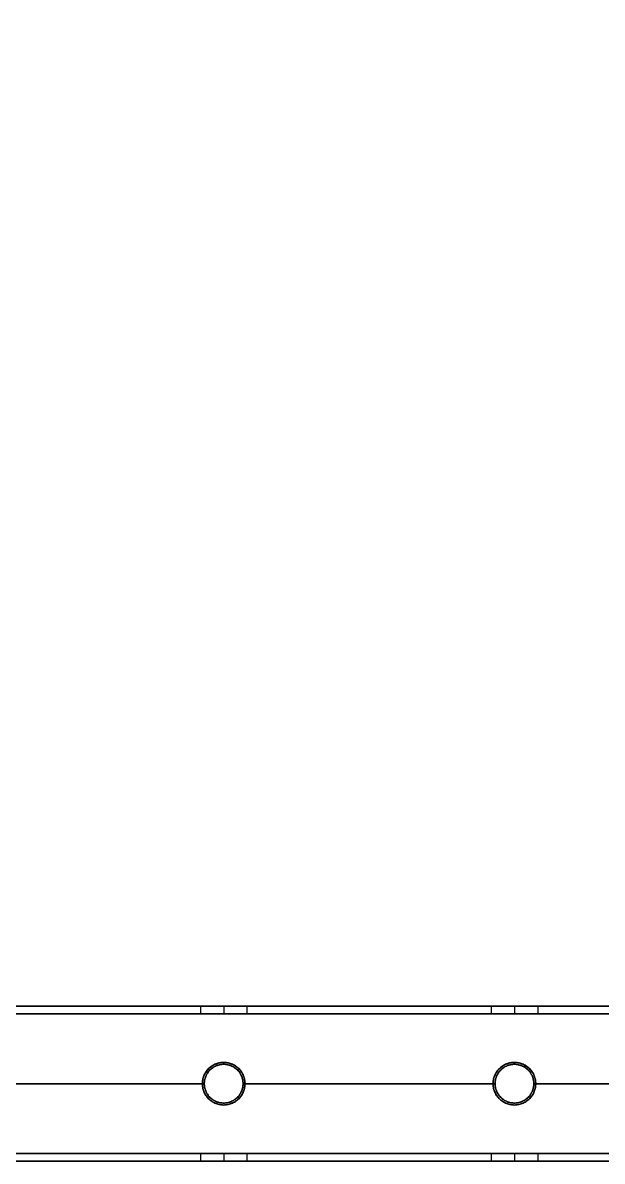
# Model space of a CAD drawing. Header units: millimetres. Extents: x -6529 to 809, y -8611 to 207.
# Drawn here: x -5237.4 to -5088, y -5087.9 to -4794.2 of the extents above; entities that cross this region are included whole.
import ezdxf

# ---------------------------------------------------------------- set-up
doc = ezdxf.new("R2010")
doc.units = ezdxf.units.MM
doc.header["$MEASUREMENT"] = 0
for name, color, linetype, true_color in [('gaten$11mm', 7, 'Continuous', 0xff6a35), ('platen', 7, 'Continuous', 0x007f00), ('staal', 5, 'Continuous', 0x0000ff)]:
    doc.layers.add(name, color=color, linetype=linetype, true_color=true_color)

# ---------------------------------------------------------------- blocks, each defined once
blk = doc.blocks.new('plaat base')
at = {"layer": 'platen'}
for p, q in [((470.5, 43.5), (470.5, 43.5, 18)), ((545.5, 43.5), (545.5, 43.5, 18)), ((465, 38), (465, 38, 18)), ((476, 38), (476, 38, 18)), ((540, 38), (540, 38, 18)), ((551, 38), (551, 38, 18)), ((470.5, 32.5), (470.5, 32.5, 18)), ((545.5, 32.5), (545.5, 32.5, 18))]:
    blk.add_line(p, q, dxfattribs=at)
for points in [[(658, 58), (508, 58), (358, 58)], [(658, 58, 18), (508, 58, 18), (358, 58, 18)], [(658, 58, 9), (508, 58, 9), (358, 58, 9)], [(508, 58), (508, 58, 9), (508, 58, 18)]]:
    blk.add_open_spline(points, degree=2, dxfattribs=at)
for points in [[(470.5, 43.5), (476, 43.5), (476, 38), (476, 32.5), (470.5, 32.5), (465, 32.5), (465, 38), (465, 43.5), (470.5, 43.5)], [(470.5, 43.5, 18), (476, 43.5, 18), (476, 38, 18), (476, 32.5, 18), (470.5, 32.5, 18), (465, 32.5, 18), (465, 38, 18), (465, 43.5, 18), (470.5, 43.5, 18)], [(545.5, 43.5), (551, 43.5), (551, 38), (551, 32.5), (545.5, 32.5), (540, 32.5), (540, 38), (540, 43.5), (545.5, 43.5)], [(545.5, 43.5, 18), (551, 43.5, 18), (551, 38, 18), (551, 32.5, 18), (545.5, 32.5, 18), (540, 32.5, 18), (540, 38, 18), (540, 43.5, 18), (545.5, 43.5, 18)]]:
    blk.add_rational_spline(points, [1, 0.707106781187, 1, 0.707106781187, 1, 0.707106781187, 1, 0.707106781187, 1], degree=2, knots=[-31.415927, -31.415927, -31.415927, -23.561945, -23.561945, -15.707963, -15.707963, -7.853982, -7.853982, 0, 0, 0], dxfattribs=at)
blk = doc.blocks.new('top plaat')
at = {"layer": 'platen'}
for p, q in [((470.5, 25.5), (470.5, 25.5, 18)), ((545.5, 25.5), (545.5, 25.5, 18)), ((465, 20), (465, 20, 18)), ((476, 20), (476, 20, 18)), ((540, 20), (540, 20, 18)), ((551, 20), (551, 20, 18)), ((470.5, 14.5), (470.5, 14.5, 18)), ((545.5, 14.5), (545.5, 14.5, 18))]:
    blk.add_line(p, q, dxfattribs=at)
for points in [[(658, 40), (349, 40), (40, 40)], [(658, 40, 18), (349, 40, 18), (40, 40, 18)], [(658, 40, 9), (349, 40, 9), (40, 40, 9)]]:
    blk.add_open_spline(points, degree=2, dxfattribs=at)
for points, knots in [([(470.5, 25.5), (476, 25.5), (476, 20), (476, 14.5), (470.5, 14.5), (465, 14.5), (465, 20), (465, 25.5), (470.5, 25.5)], [-31.415927, -31.415927, -31.415927, -23.561945, -23.561945, -15.707963, -15.707963, -7.853982, -7.853982, 0, 0, 0]), ([(470.5, 25.5, 18), (476, 25.5, 18), (476, 20, 18), (476, 14.5, 18), (470.5, 14.5, 18), (465, 14.5, 18), (465, 20, 18), (465, 25.5, 18), (470.5, 25.5, 18)], [-31.415927, -31.415927, -31.415927, -23.561945, -23.561945, -15.707963, -15.707963, -7.853982, -7.853982, 0, 0, 0]), ([(470.5, 25.5, 9), (465, 25.5, 9), (465, 20, 9), (465, 14.5, 9), (470.5, 14.5, 9), (476, 14.5, 9), (476, 20, 9), (476, 25.5, 9), (470.5, 25.5, 9)], [0, 0, 0, 7.853982, 7.853982, 15.707963, 15.707963, 23.561945, 23.561945, 31.415927, 31.415927, 31.415927]), ([(545.5, 25.5), (551, 25.5), (551, 20), (551, 14.5), (545.5, 14.5), (540, 14.5), (540, 20), (540, 25.5), (545.5, 25.5)], [-31.415927, -31.415927, -31.415927, -23.561945, -23.561945, -15.707963, -15.707963, -7.853982, -7.853982, 0, 0, 0]), ([(545.5, 25.5, 18), (551, 25.5, 18), (551, 20, 18), (551, 14.5, 18), (545.5, 14.5, 18), (540, 14.5, 18), (540, 20, 18), (540, 25.5, 18), (545.5, 25.5, 18)], [-31.415927, -31.415927, -31.415927, -23.561945, -23.561945, -15.707963, -15.707963, -7.853982, -7.853982, 0, 0, 0]), ([(545.5, 25.5, 9), (540, 25.5, 9), (540, 20, 9), (540, 14.5, 9), (545.5, 14.5, 9), (551, 14.5, 9), (551, 20, 9), (551, 25.5, 9), (545.5, 25.5, 9)], [0, 0, 0, 7.853982, 7.853982, 15.707963, 15.707963, 23.561945, 23.561945, 31.415927, 31.415927, 31.415927])]:
    blk.add_rational_spline(points, [1, 0.707106781187, 1, 0.707106781187, 1, 0.707106781187, 1, 0.707106781187, 1], degree=2, knots=knots, dxfattribs=at)

msp = doc.modelspace()

# ---------------------------------------------------------------- linework, layer by layer
at = {"layer": 'gaten$11mm'}
for centre in [(-5185.61, -5067.89), (-5110.61, -5067.89)]:
    msp.add_circle(centre, 5.5, dxfattribs=at)
at = {"layer": 'staal'}
for p, q in [((-5191.61, -5047.89, 1296), (-5191.61, -5049.89, 1296)), ((-5191.61, -5047.89, 20), (-5191.61, -5049.89, 20)), ((-5185.61, -5047.89, 1302), (-5185.61, -5049.89, 1302)), ((-5185.61, -5047.89, 1290), (-5185.61, -5049.89, 1290)), ((-5185.61, -5047.89, 26), (-5185.61, -5049.89, 26)), ((-5185.61, -5047.89, 14), (-5185.61, -5049.89, 14)), ((-5179.61, -5047.89, 1296), (-5179.61, -5049.89, 1296)), ((-5179.61, -5047.89, 20), (-5179.61, -5049.89, 20)), ((-5116.61, -5047.89, 1296), (-5116.61, -5049.89, 1296)), ((-5116.61, -5047.89, 20), (-5116.61, -5049.89, 20)), ((-5110.61, -5047.89, 1302), (-5110.61, -5049.89, 1302)), ((-5110.61, -5047.89, 1290), (-5110.61, -5049.89, 1290)), ((-5110.61, -5047.89, 26), (-5110.61, -5049.89, 26)), ((-5110.61, -5047.89, 14), (-5110.61, -5049.89, 14)), ((-5104.61, -5047.89, 1296), (-5104.61, -5049.89, 1296)), ((-5104.61, -5047.89, 20), (-5104.61, -5049.89, 20)), ((-5185.61, -5062.89, 1276), (-5185.61, -5062.89, 1278)), ((-5185.61, -5062.89, 1314), (-5185.61, -5062.89, 1316)), ((-5185.61, -5062.89), (-5185.61, -5062.89, 2)), ((-5185.61, -5062.89, 38), (-5185.61, -5062.89, 40)), ((-5110.61, -5062.89, 1276), (-5110.61, -5062.89, 1278)), ((-5110.61, -5062.89, 1314), (-5110.61, -5062.89, 1316)), ((-5110.61, -5062.89), (-5110.61, -5062.89, 2)), ((-5110.61, -5062.89, 38), (-5110.61, -5062.89, 40)), ((-5190.61, -5067.89, 1314), (-5190.61, -5067.89, 1316)), ((-5190.61, -5067.89, 1276), (-5190.61, -5067.89, 1278)), ((-5190.61, -5067.89, 38), (-5190.61, -5067.89, 40)), ((-5190.61, -5067.89), (-5190.61, -5067.89, 2)), ((-5180.61, -5067.89, 1314), (-5180.61, -5067.89, 1316)), ((-5180.61, -5067.89, 1276), (-5180.61, -5067.89, 1278)), ((-5180.61, -5067.89, 38), (-5180.61, -5067.89, 40)), ((-5180.61, -5067.89), (-5180.61, -5067.89, 2)), ((-5115.61, -5067.89, 1314), (-5115.61, -5067.89, 1316)), ((-5115.61, -5067.89, 1276), (-5115.61, -5067.89, 1278)), ((-5115.61, -5067.89, 38), (-5115.61, -5067.89, 40)), ((-5115.61, -5067.89), (-5115.61, -5067.89, 2)), ((-5105.61, -5067.89, 1314), (-5105.61, -5067.89, 1316)), ((-5105.61, -5067.89, 1276), (-5105.61, -5067.89, 1278)), ((-5105.61, -5067.89, 38), (-5105.61, -5067.89, 40)), ((-5105.61, -5067.89), (-5105.61, -5067.89, 2)), ((-5185.61, -5072.89, 1314), (-5185.61, -5072.89, 1316)), ((-5185.61, -5072.89, 1276), (-5185.61, -5072.89, 1278)), ((-5185.61, -5072.89, 38), (-5185.61, -5072.89, 40)), ((-5185.61, -5072.89), (-5185.61, -5072.89, 2)), ((-5110.61, -5072.89, 1314), (-5110.61, -5072.89, 1316)), ((-5110.61, -5072.89, 1276), (-5110.61, -5072.89, 1278)), ((-5110.61, -5072.89, 38), (-5110.61, -5072.89, 40)), ((-5110.61, -5072.89), (-5110.61, -5072.89, 2)), ((-5191.61, -5085.89, 1296), (-5191.61, -5087.89, 1296)), ((-5191.61, -5085.89, 20), (-5191.61, -5087.89, 20)), ((-5185.61, -5085.89, 1302), (-5185.61, -5087.89, 1302)), ((-5185.61, -5085.89, 1290), (-5185.61, -5087.89, 1290)), ((-5185.61, -5085.89, 26), (-5185.61, -5087.89, 26)), ((-5185.61, -5085.89, 14), (-5185.61, -5087.89, 14)), ((-5179.61, -5085.89, 1296), (-5179.61, -5087.89, 1296)), ((-5179.61, -5085.89, 20), (-5179.61, -5087.89, 20)), ((-5116.61, -5085.89, 1296), (-5116.61, -5087.89, 1296)), ((-5116.61, -5085.89, 20), (-5116.61, -5087.89, 20)), ((-5110.61, -5085.89, 1302), (-5110.61, -5087.89, 1302)), ((-5110.61, -5085.89, 1290), (-5110.61, -5087.89, 1290)), ((-5110.61, -5085.89, 26), (-5110.61, -5087.89, 26)), ((-5110.61, -5085.89, 14), (-5110.61, -5087.89, 14)), ((-5104.61, -5085.89, 1296), (-5104.61, -5087.89, 1296)), ((-5104.61, -5085.89, 20), (-5104.61, -5087.89, 20))]:
    msp.add_line(p, q, dxfattribs=at)
for points in [[(-4640.11, -5087.89), (-5956.11, -5087.89), (-5956.11, -3771.89), (-4640.11, -3771.89)], [(-4680.11, -5047.89), (-5916.11, -5047.89), (-5916.11, -3811.89), (-4680.11, -3811.89)]]:
    msp.add_lwpolyline(points, close=True, dxfattribs=at)
for centre in [(-5185.61, -5067.89, 1276), (-5185.61, -5067.89, 1315), (-5185.61, -5067.89, 1277), (-5185.61, -5067.89), (-5185.61, -5067.89, 39), (-5185.61, -5067.89, 1), (-5110.61, -5067.89, 1276), (-5110.61, -5067.89, 1315), (-5110.61, -5067.89, 1277), (-5110.61, -5067.89), (-5110.61, -5067.89, 39), (-5110.61, -5067.89, 1)]:
    msp.add_circle(centre, 5, dxfattribs=at)
for points in [[(-4680.11, -5047.89, 1276), (-5298.11, -5047.89, 1276), (-5916.11, -5047.89, 1276)], [(-4680.11, -5047.89, 1316), (-5298.11, -5047.89, 1316), (-5916.11, -5047.89, 1316)], [(-5916.11, -5047.89), (-5298.11, -5047.89), (-4680.11, -5047.89)], [(-5916.11, -5047.89, 40), (-5298.11, -5047.89, 40), (-4680.11, -5047.89, 40)], [(-5191.61, -5047.89, 1296), (-5223.11, -5047.89, 1296), (-5254.61, -5047.89, 1296)], [(-5254.61, -5047.89, 20), (-5223.11, -5047.89, 20), (-5191.61, -5047.89, 20)], [(-5116.61, -5047.89, 1296), (-5148.11, -5047.89, 1296), (-5179.61, -5047.89, 1296)], [(-5179.61, -5047.89, 20), (-5148.11, -5047.89, 20), (-5116.61, -5047.89, 20)], [(-5041.61, -5047.89, 1296), (-5073.11, -5047.89, 1296), (-5104.61, -5047.89, 1296)], [(-5104.61, -5047.89, 20), (-5073.11, -5047.89, 20), (-5041.61, -5047.89, 20)], [(-4678.11, -5049.89, 1314), (-5298.11, -5049.89, 1314), (-5918.11, -5049.89, 1314)], [(-4678.11, -5049.89, 1278), (-5298.11, -5049.89, 1278), (-5918.11, -5049.89, 1278)], [(-5918.11, -5049.89, 38), (-5298.11, -5049.89, 38), (-4678.11, -5049.89, 38)], [(-5918.11, -5049.89, 2), (-5298.11, -5049.89, 2), (-4678.11, -5049.89, 2)], [(-5191.61, -5049.89, 1296), (-5223.11, -5049.89, 1296), (-5254.61, -5049.89, 1296)], [(-5254.61, -5049.89, 20), (-5223.11, -5049.89, 20), (-5191.61, -5049.89, 20)], [(-5116.61, -5049.89, 1296), (-5148.11, -5049.89, 1296), (-5179.61, -5049.89, 1296)], [(-5179.61, -5049.89, 20), (-5148.11, -5049.89, 20), (-5116.61, -5049.89, 20)], [(-5041.61, -5049.89, 1296), (-5073.11, -5049.89, 1296), (-5104.61, -5049.89, 1296)], [(-5104.61, -5049.89, 20), (-5073.11, -5049.89, 20), (-5041.61, -5049.89, 20)], [(-5190.61, -5067.89, 1316), (-5223.11, -5067.89, 1316), (-5255.61, -5067.89, 1316)], [(-5190.61, -5067.89, 1314), (-5223.11, -5067.89, 1314), (-5255.61, -5067.89, 1314)], [(-5190.61, -5067.89, 1278), (-5223.11, -5067.89, 1278), (-5255.61, -5067.89, 1278)], [(-5190.61, -5067.89, 1276), (-5223.11, -5067.89, 1276), (-5255.61, -5067.89, 1276)], [(-5255.61, -5067.89, 40), (-5223.11, -5067.89, 40), (-5190.61, -5067.89, 40)], [(-5255.61, -5067.89, 38), (-5223.11, -5067.89, 38), (-5190.61, -5067.89, 38)], [(-5255.61, -5067.89, 2), (-5223.11, -5067.89, 2), (-5190.61, -5067.89, 2)], [(-5255.61, -5067.89), (-5223.11, -5067.89), (-5190.61, -5067.89)], [(-5115.61, -5067.89, 1316), (-5148.11, -5067.89, 1316), (-5180.61, -5067.89, 1316)], [(-5115.61, -5067.89, 1314), (-5148.11, -5067.89, 1314), (-5180.61, -5067.89, 1314)], [(-5115.61, -5067.89, 1278), (-5148.11, -5067.89, 1278), (-5180.61, -5067.89, 1278)], [(-5115.61, -5067.89, 1276), (-5148.11, -5067.89, 1276), (-5180.61, -5067.89, 1276)], [(-5180.61, -5067.89, 40), (-5148.11, -5067.89, 40), (-5115.61, -5067.89, 40)], [(-5180.61, -5067.89, 38), (-5148.11, -5067.89, 38), (-5115.61, -5067.89, 38)], [(-5180.61, -5067.89, 2), (-5148.11, -5067.89, 2), (-5115.61, -5067.89, 2)], [(-5180.61, -5067.89), (-5148.11, -5067.89), (-5115.61, -5067.89)], [(-5040.61, -5067.89, 1316), (-5073.11, -5067.89, 1316), (-5105.61, -5067.89, 1316)], [(-5040.61, -5067.89, 1314), (-5073.11, -5067.89, 1314), (-5105.61, -5067.89, 1314)], [(-5040.61, -5067.89, 1278), (-5073.11, -5067.89, 1278), (-5105.61, -5067.89, 1278)], [(-5040.61, -5067.89, 1276), (-5073.11, -5067.89, 1276), (-5105.61, -5067.89, 1276)], [(-5105.61, -5067.89, 40), (-5073.11, -5067.89, 40), (-5040.61, -5067.89, 40)], [(-5105.61, -5067.89, 38), (-5073.11, -5067.89, 38), (-5040.61, -5067.89, 38)], [(-5105.61, -5067.89, 2), (-5073.11, -5067.89, 2), (-5040.61, -5067.89, 2)], [(-5105.61, -5067.89), (-5073.11, -5067.89), (-5040.61, -5067.89)], [(-4642.11, -5085.89, 1314), (-5298.11, -5085.89, 1314), (-5954.11, -5085.89, 1314)], [(-4642.11, -5085.89, 1278), (-5298.11, -5085.89, 1278), (-5954.11, -5085.89, 1278)], [(-5954.11, -5085.89, 38), (-5298.11, -5085.89, 38), (-4642.11, -5085.89, 38)], [(-5954.11, -5085.89, 2), (-5298.11, -5085.89, 2), (-4642.11, -5085.89, 2)], [(-5191.61, -5085.89, 1296), (-5223.11, -5085.89, 1296), (-5254.61, -5085.89, 1296)], [(-5254.61, -5085.89, 20), (-5223.11, -5085.89, 20), (-5191.61, -5085.89, 20)], [(-5116.61, -5085.89, 1296), (-5148.11, -5085.89, 1296), (-5179.61, -5085.89, 1296)], [(-5179.61, -5085.89, 20), (-5148.11, -5085.89, 20), (-5116.61, -5085.89, 20)], [(-5041.61, -5085.89, 1296), (-5073.11, -5085.89, 1296), (-5104.61, -5085.89, 1296)], [(-5104.61, -5085.89, 20), (-5073.11, -5085.89, 20), (-5041.61, -5085.89, 20)], [(-4640.11, -5087.89, 1276), (-5298.11, -5087.89, 1276), (-5956.11, -5087.89, 1276)], [(-4640.11, -5087.89, 1316), (-5298.11, -5087.89, 1316), (-5956.11, -5087.89, 1316)], [(-5956.11, -5087.89), (-5298.11, -5087.89), (-4640.11, -5087.89)], [(-5956.11, -5087.89, 40), (-5298.11, -5087.89, 40), (-4640.11, -5087.89, 40)], [(-5191.61, -5087.89, 1296), (-5223.11, -5087.89, 1296), (-5254.61, -5087.89, 1296)], [(-5254.61, -5087.89, 20), (-5223.11, -5087.89, 20), (-5191.61, -5087.89, 20)], [(-5116.61, -5087.89, 1296), (-5148.11, -5087.89, 1296), (-5179.61, -5087.89, 1296)], [(-5179.61, -5087.89, 20), (-5148.11, -5087.89, 20), (-5116.61, -5087.89, 20)], [(-5041.61, -5087.89, 1296), (-5073.11, -5087.89, 1296), (-5104.61, -5087.89, 1296)], [(-5104.61, -5087.89, 20), (-5073.11, -5087.89, 20), (-5041.61, -5087.89, 20)]]:
    msp.add_open_spline(points, degree=2, dxfattribs=at)
for points, weights, knots in [([(-5185.61, -5047.89, 1302), (-5179.61, -5047.89, 1302), (-5179.61, -5047.89, 1296), (-5179.61, -5047.89, 1290), (-5185.61, -5047.89, 1290), (-5191.61, -5047.89, 1290), (-5191.61, -5047.89, 1296), (-5191.61, -5047.89, 1302), (-5185.61, -5047.89, 1302)], [1, 0.707106781187, 1, 0.707106781187, 1, 0.707106781187, 1, 0.707106781187, 1], [0, 0, 0, 7.853982, 7.853982, 15.707963, 15.707963, 23.561945, 23.561945, 31.415927, 31.415927, 31.415927]), ([(-5185.61, -5047.89, 26), (-5191.61, -5047.89, 26), (-5191.61, -5047.89, 20), (-5191.61, -5047.89, 14), (-5185.61, -5047.89, 14), (-5179.61, -5047.89, 14), (-5179.61, -5047.89, 20), (-5179.61, -5047.89, 26), (-5185.61, -5047.89, 26)], [0.999999860338, 0.707106851018, 1, 0.707106781187, 1, 0.707106781187, 1, 0.707106851018, 0.999999860338], [0, 0, 0, 7.853981, 7.853981, 15.707963, 15.707963, 23.561946, 23.561946, 31.415927, 31.415927, 31.415927]), ([(-5110.61, -5047.89, 1302), (-5104.61, -5047.89, 1302), (-5104.61, -5047.89, 1296), (-5104.61, -5047.89, 1290), (-5110.61, -5047.89, 1290), (-5116.61, -5047.89, 1290), (-5116.61, -5047.89, 1296), (-5116.61, -5047.89, 1302), (-5110.61, -5047.89, 1302)], [0.999999860338, 0.707106851018, 1, 0.707106781187, 1, 0.707106781187, 1, 0.707106851018, 0.999999860338], [0, 0, 0, 7.853981, 7.853981, 15.707963, 15.707963, 23.561946, 23.561946, 31.415927, 31.415927, 31.415927]), ([(-5110.61, -5047.89, 26), (-5116.61, -5047.89, 26), (-5116.61, -5047.89, 20), (-5116.61, -5047.89, 14), (-5110.61, -5047.89, 14), (-5104.61, -5047.89, 14), (-5104.61, -5047.89, 20), (-5104.61, -5047.89, 26), (-5110.61, -5047.89, 26)], [0.999999860338, 0.707106851018, 1, 0.707106781187, 1, 0.707106781187, 1, 0.707106851018, 0.999999860338], [0, 0, 0, 7.853981, 7.853981, 15.707963, 15.707963, 23.561946, 23.561946, 31.415927, 31.415927, 31.415927]), ([(-5185.61, -5049.89, 1302), (-5191.61, -5049.89, 1302), (-5191.61, -5049.89, 1296), (-5191.61, -5049.89, 1290), (-5185.61, -5049.89, 1290), (-5179.61, -5049.89, 1290), (-5179.61, -5049.89, 1296), (-5179.61, -5049.89, 1302), (-5185.61, -5049.89, 1302)], [1, 0.707106781187, 1, 0.707106781187, 1, 0.707106781187, 1, 0.707106781187, 1], [-31.415927, -31.415927, -31.415927, -23.561945, -23.561945, -15.707963, -15.707963, -7.853982, -7.853982, 0, 0, 0]), ([(-5185.61, -5049.89, 26), (-5179.61, -5049.89, 26), (-5179.61, -5049.89, 20), (-5179.61, -5049.89, 14), (-5185.61, -5049.89, 14), (-5191.61, -5049.89, 14), (-5191.61, -5049.89, 20), (-5191.61, -5049.89, 26), (-5185.61, -5049.89, 26)], [1, 0.707106781187, 1, 0.707106781187, 1, 0.707106781187, 1, 0.707106781187, 1], [-31.415927, -31.415927, -31.415927, -23.561945, -23.561945, -15.707963, -15.707963, -7.853982, -7.853982, 0, 0, 0]), ([(-5110.61, -5049.89, 1302), (-5116.61, -5049.89, 1302), (-5116.61, -5049.89, 1296), (-5116.61, -5049.89, 1290), (-5110.61, -5049.89, 1290), (-5104.61, -5049.89, 1290), (-5104.61, -5049.89, 1296), (-5104.61, -5049.89, 1302), (-5110.61, -5049.89, 1302)], [0.999999860338, 0.707106851018, 1, 0.707106781187, 1, 0.707106781187, 1, 0.707106851018, 0.999999860338], [-31.415927, -31.415927, -31.415927, -23.561946, -23.561946, -15.707963, -15.707963, -7.853981, -7.853981, 0, 0, 0]), ([(-5110.61, -5049.89, 26), (-5104.61, -5049.89, 26), (-5104.61, -5049.89, 20), (-5104.61, -5049.89, 14), (-5110.61, -5049.89, 14), (-5116.61, -5049.89, 14), (-5116.61, -5049.89, 20), (-5116.61, -5049.89, 26), (-5110.61, -5049.89, 26)], [1, 0.707106781187, 1, 0.707106781187, 1, 0.707106781187, 1, 0.707106781187, 1], [-31.415927, -31.415927, -31.415927, -23.561945, -23.561945, -15.707963, -15.707963, -7.853982, -7.853982, 0, 0, 0]), ([(-5185.61, -5062.89, 1316), (-5190.61, -5062.89, 1316), (-5190.61, -5067.89, 1316), (-5190.61, -5072.89, 1316), (-5185.61, -5072.89, 1316), (-5180.61, -5072.89, 1316), (-5180.61, -5067.89, 1316), (-5180.61, -5062.89, 1316), (-5185.61, -5062.89, 1316)], [1, 0.707106781187, 1, 0.707106781187, 1, 0.707106781187, 1, 0.707106781187, 1], [-31.415927, -31.415927, -31.415927, -23.561945, -23.561945, -15.707963, -15.707963, -7.853982, -7.853982, 0, 0, 0]), ([(-5185.61, -5062.89, 1314), (-5180.61, -5062.89, 1314), (-5180.61, -5067.89, 1314), (-5180.61, -5072.89, 1314), (-5185.61, -5072.89, 1314), (-5190.61, -5072.89, 1314), (-5190.61, -5067.89, 1314), (-5190.61, -5062.89, 1314), (-5185.61, -5062.89, 1314)], [1, 0.707106781187, 1, 0.707106781187, 1, 0.707106781187, 1, 0.707106781187, 1], [0, 0, 0, 7.853982, 7.853982, 15.707963, 15.707963, 23.561945, 23.561945, 31.415927, 31.415927, 31.415927]), ([(-5185.61, -5062.89, 1278), (-5190.61, -5062.89, 1278), (-5190.61, -5067.89, 1278), (-5190.61, -5072.89, 1278), (-5185.61, -5072.89, 1278), (-5180.61, -5072.89, 1278), (-5180.61, -5067.89, 1278), (-5180.61, -5062.89, 1278), (-5185.61, -5062.89, 1278)], [1, 0.707106781187, 1, 0.707106781187, 1, 0.707106781187, 1, 0.707106781187, 1], [-31.415927, -31.415927, -31.415927, -23.561945, -23.561945, -15.707963, -15.707963, -7.853982, -7.853982, 0, 0, 0]), ([(-5185.61, -5062.89, 40), (-5180.61, -5062.89, 40), (-5180.61, -5067.89, 40), (-5180.61, -5072.89, 40), (-5185.61, -5072.89, 40), (-5190.61, -5072.89, 40), (-5190.61, -5067.89, 40), (-5190.61, -5062.89, 40), (-5185.61, -5062.89, 40)], [1, 0.707106781187, 1, 0.707106781187, 1, 0.707106781187, 1, 0.707106781187, 1], [-31.415927, -31.415927, -31.415927, -23.561945, -23.561945, -15.707963, -15.707963, -7.853982, -7.853982, 0, 0, 0]), ([(-5185.61, -5062.89, 38), (-5190.61, -5062.89, 38), (-5190.61, -5067.89, 38), (-5190.61, -5072.89, 38), (-5185.61, -5072.89, 38), (-5180.61, -5072.89, 38), (-5180.61, -5067.89, 38), (-5180.61, -5062.89, 38), (-5185.61, -5062.89, 38)], [1, 0.707106781187, 1, 0.707106781187, 1, 0.707106781187, 1, 0.707106781187, 1], [0, 0, 0, 7.853982, 7.853982, 15.707963, 15.707963, 23.561945, 23.561945, 31.415927, 31.415927, 31.415927]), ([(-5185.61, -5062.89, 2), (-5180.61, -5062.89, 2), (-5180.61, -5067.89, 2), (-5180.61, -5072.89, 2), (-5185.61, -5072.89, 2), (-5190.61, -5072.89, 2), (-5190.61, -5067.89, 2), (-5190.61, -5062.89, 2), (-5185.61, -5062.89, 2)], [1, 0.707106781187, 1, 0.707106781187, 1, 0.707106781187, 1, 0.707106781187, 1], [-31.415927, -31.415927, -31.415927, -23.561945, -23.561945, -15.707963, -15.707963, -7.853982, -7.853982, 0, 0, 0]), ([(-5110.61, -5062.89, 1316), (-5115.61, -5062.89, 1316), (-5115.61, -5067.89, 1316), (-5115.61, -5072.89, 1316), (-5110.61, -5072.89, 1316), (-5105.61, -5072.89, 1316), (-5105.61, -5067.89, 1316), (-5105.61, -5062.89, 1316), (-5110.61, -5062.89, 1316)], [1, 0.707106781187, 1, 0.707106781187, 1, 0.707106781187, 1, 0.707106781187, 1], [-31.415927, -31.415927, -31.415927, -23.561945, -23.561945, -15.707963, -15.707963, -7.853982, -7.853982, 0, 0, 0]), ([(-5110.61, -5062.89, 1314), (-5105.61, -5062.89, 1314), (-5105.61, -5067.89, 1314), (-5105.61, -5072.89, 1314), (-5110.61, -5072.89, 1314), (-5115.61, -5072.89, 1314), (-5115.61, -5067.89, 1314), (-5115.61, -5062.89, 1314), (-5110.61, -5062.89, 1314)], [1, 0.707106781187, 1, 0.707106781187, 1, 0.707106781187, 1, 0.707106781187, 1], [0, 0, 0, 7.853982, 7.853982, 15.707963, 15.707963, 23.561945, 23.561945, 31.415927, 31.415927, 31.415927]), ([(-5110.61, -5062.89, 1278), (-5115.61, -5062.89, 1278), (-5115.61, -5067.89, 1278), (-5115.61, -5072.89, 1278), (-5110.61, -5072.89, 1278), (-5105.61, -5072.89, 1278), (-5105.61, -5067.89, 1278), (-5105.61, -5062.89, 1278), (-5110.61, -5062.89, 1278)], [1, 0.707106781187, 1, 0.707106781187, 1, 0.707106781187, 1, 0.707106781187, 1], [-31.415927, -31.415927, -31.415927, -23.561945, -23.561945, -15.707963, -15.707963, -7.853982, -7.853982, 0, 0, 0]), ([(-5110.61, -5062.89, 40), (-5105.61, -5062.89, 40), (-5105.61, -5067.89, 40), (-5105.61, -5072.89, 40), (-5110.61, -5072.89, 40), (-5115.61, -5072.89, 40), (-5115.61, -5067.89, 40), (-5115.61, -5062.89, 40), (-5110.61, -5062.89, 40)], [1, 0.707106781187, 1, 0.707106781187, 1, 0.707106781187, 1, 0.707106781187, 1], [-31.415927, -31.415927, -31.415927, -23.561945, -23.561945, -15.707963, -15.707963, -7.853982, -7.853982, 0, 0, 0]), ([(-5110.61, -5062.89, 38), (-5115.61, -5062.89, 38), (-5115.61, -5067.89, 38), (-5115.61, -5072.89, 38), (-5110.61, -5072.89, 38), (-5105.61, -5072.89, 38), (-5105.61, -5067.89, 38), (-5105.61, -5062.89, 38), (-5110.61, -5062.89, 38)], [1, 0.707106781187, 1, 0.707106781187, 1, 0.707106781187, 1, 0.707106781187, 1], [0, 0, 0, 7.853982, 7.853982, 15.707963, 15.707963, 23.561945, 23.561945, 31.415927, 31.415927, 31.415927]), ([(-5110.61, -5062.89, 2), (-5105.61, -5062.89, 2), (-5105.61, -5067.89, 2), (-5105.61, -5072.89, 2), (-5110.61, -5072.89, 2), (-5115.61, -5072.89, 2), (-5115.61, -5067.89, 2), (-5115.61, -5062.89, 2), (-5110.61, -5062.89, 2)], [1, 0.707106781187, 1, 0.707106781187, 1, 0.707106781187, 1, 0.707106781187, 1], [-31.415927, -31.415927, -31.415927, -23.561945, -23.561945, -15.707963, -15.707963, -7.853982, -7.853982, 0, 0, 0]), ([(-5185.61, -5085.89, 1302), (-5179.61, -5085.89, 1302), (-5179.61, -5085.89, 1296), (-5179.61, -5085.89, 1290), (-5185.61, -5085.89, 1290), (-5191.61, -5085.89, 1290), (-5191.61, -5085.89, 1296), (-5191.61, -5085.89, 1302), (-5185.61, -5085.89, 1302)], [1, 0.707106781187, 1, 0.707106781187, 1, 0.707106781187, 1, 0.707106781187, 1], [0, 0, 0, 7.853982, 7.853982, 15.707963, 15.707963, 23.561945, 23.561945, 31.415927, 31.415927, 31.415927]), ([(-5185.61, -5085.89, 26), (-5191.61, -5085.89, 26), (-5191.61, -5085.89, 20), (-5191.61, -5085.89, 14), (-5185.61, -5085.89, 14), (-5179.61, -5085.89, 14), (-5179.61, -5085.89, 20), (-5179.61, -5085.89, 26), (-5185.61, -5085.89, 26)], [1, 0.707106781187, 1, 0.707106781187, 1, 0.707106781187, 1, 0.707106781187, 1], [0, 0, 0, 7.853982, 7.853982, 15.707963, 15.707963, 23.561945, 23.561945, 31.415927, 31.415927, 31.415927]), ([(-5110.61, -5085.89, 1302), (-5104.61, -5085.89, 1302), (-5104.61, -5085.89, 1296), (-5104.61, -5085.89, 1290), (-5110.61, -5085.89, 1290), (-5116.61, -5085.89, 1290), (-5116.61, -5085.89, 1296), (-5116.61, -5085.89, 1302), (-5110.61, -5085.89, 1302)], [1, 0.707106781187, 1, 0.707106781187, 1, 0.707106781187, 1, 0.707106781187, 1], [0, 0, 0, 7.853982, 7.853982, 15.707963, 15.707963, 23.561945, 23.561945, 31.415927, 31.415927, 31.415927]), ([(-5110.61, -5085.89, 26), (-5116.61, -5085.89, 26), (-5116.61, -5085.89, 20), (-5116.61, -5085.89, 14), (-5110.61, -5085.89, 14), (-5104.61, -5085.89, 14), (-5104.61, -5085.89, 20), (-5104.61, -5085.89, 26), (-5110.61, -5085.89, 26)], [1, 0.707106781187, 1, 0.707106781187, 1, 0.707106781187, 1, 0.707106781187, 1], [0, 0, 0, 7.853982, 7.853982, 15.707963, 15.707963, 23.561945, 23.561945, 31.415927, 31.415927, 31.415927]), ([(-5185.61, -5087.89, 1302), (-5191.61, -5087.89, 1302), (-5191.61, -5087.89, 1296), (-5191.61, -5087.89, 1290), (-5185.61, -5087.89, 1290), (-5179.61, -5087.89, 1290), (-5179.61, -5087.89, 1296), (-5179.61, -5087.89, 1302), (-5185.61, -5087.89, 1302)], [1, 0.707106781187, 1, 0.707106781187, 1, 0.707106781187, 1, 0.707106781187, 1], [-31.415927, -31.415927, -31.415927, -23.561945, -23.561945, -15.707963, -15.707963, -7.853982, -7.853982, 0, 0, 0]), ([(-5185.61, -5087.89, 26), (-5179.61, -5087.89, 26), (-5179.61, -5087.89, 20), (-5179.61, -5087.89, 14), (-5185.61, -5087.89, 14), (-5191.61, -5087.89, 14), (-5191.61, -5087.89, 20), (-5191.61, -5087.89, 26), (-5185.61, -5087.89, 26)], [1, 0.707106781187, 1, 0.707106781187, 1, 0.707106781187, 1, 0.707106781187, 1], [-31.415927, -31.415927, -31.415927, -23.561945, -23.561945, -15.707963, -15.707963, -7.853982, -7.853982, 0, 0, 0]), ([(-5110.61, -5087.89, 1302), (-5116.61, -5087.89, 1302), (-5116.61, -5087.89, 1296), (-5116.61, -5087.89, 1290), (-5110.61, -5087.89, 1290), (-5104.61, -5087.89, 1290), (-5104.61, -5087.89, 1296), (-5104.61, -5087.89, 1302), (-5110.61, -5087.89, 1302)], [1, 0.707106781187, 1, 0.707106781187, 1, 0.707106781187, 1, 0.707106781187, 1], [-31.415927, -31.415927, -31.415927, -23.561945, -23.561945, -15.707963, -15.707963, -7.853982, -7.853982, 0, 0, 0]), ([(-5110.61, -5087.89, 26), (-5104.61, -5087.89, 26), (-5104.61, -5087.89, 20), (-5104.61, -5087.89, 14), (-5110.61, -5087.89, 14), (-5116.61, -5087.89, 14), (-5116.61, -5087.89, 20), (-5116.61, -5087.89, 26), (-5110.61, -5087.89, 26)], [0.999999860338, 0.707106851018, 1, 0.707106781187, 1, 0.707106781187, 1, 0.707106851018, 0.999999860338], [-31.415927, -31.415927, -31.415927, -23.561946, -23.561946, -15.707963, -15.707963, -7.853981, -7.853981, 0, 0, 0])]:
    msp.add_rational_spline(points, weights, degree=2, knots=knots, dxfattribs=at)

# ---------------------------------------------------------------- block references
at = {"layer": 'platen', "rotation": 180}
for name, p in [('plaat base', (-4640.11, -5029.89, 40)), ('top plaat', (-4640.11, -5047.89, 1316))]:
    msp.add_blockref(name, p, dxfattribs=at)

doc.saveas('drawing.dxf')
